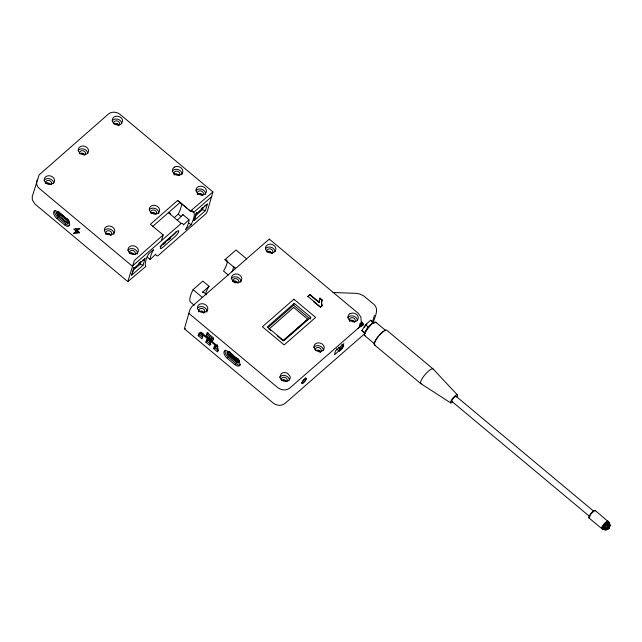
<?xml version="1.0" encoding="UTF-8"?>
<svg xmlns="http://www.w3.org/2000/svg" width="642" height="642" viewBox="0 0 642 642"><rect width="100%" height="100%" fill="white"/><g stroke="black" fill="none" stroke-linecap="round" stroke-linejoin="round"><path stroke-width="0.96" d="M318.922 302.526L319.058 302.053L309.901 294.405L309.757 294.871L318.922 302.526L319.981 298.097L322.188 299.942L322.043 300.408L319.836 298.57L319.981 298.097M319.058 302.053L319.09 301.034L318.946 301.499M361.149 320.848L360.884 317.1L358.348 313.408L269.287 239.097L191.91 306.515L190 309.396L184.374 328.84L273.251 403.08C276.566 405.848 281.934 406.25 285.225 403.232L365.033 333.399M321.762 301.082L321.658 304.027L322.228 305.391L320.35 307.374L322.228 305.391M363.163 324.619L359.52 327.043L361.261 321.562L362.874 323.432L363.075 325.189L359.52 327.043L289.839 388.017A8.699 7.19 16.6 0 1 277.713 387.591L188.828 313.344M604.098 523.944C611.657 527.804 608.078 531.785 601.763 528.631L602.108 526.849L604.098 523.944L606.578 521.625L608.094 521.232C612.123 527.66 608.536 531.199 603.311 524.939M608.969 523.158L608.977 522.211L607.773 521.103M269.415 239.915L269.471 239.177M131.698 275.161L134.074 267.401L133.656 268.581L145.004 258.654L143.038 265.234L131.698 275.161L133.239 270.218L140.044 264.263L140.887 261.446L138.841 263.228M161.479 240.59L163.164 234.948L150.397 224.283L177.593 200.489L186.862 207.96M194.093 220.567L196.476 212.807L194.093 220.567L205.44 210.64L207.398 204.06L204.108 206.291M195.633 215.624L202.439 209.669L203 207.791M203.008 333.11L201.588 335.044L202.88 336.119L202.037 338.936L198.169 335.71L199.012 332.885L200.304 333.968L201.436 332.973M198.169 335.71L199.301 334.715L199.863 332.837M200.304 333.968L200.858 332.083L208.602 338.551L210.014 336.617L207.438 334.466L207.992 332.58M208.602 338.551L208.883 337.612L206.299 335.453L207.141 332.636L213.593 338.021L212.751 340.838L210.167 338.687L211.306 337.692L213.24 339.313M210.464 340.517L210.745 339.57L209.332 341.504L210.616 342.587L209.782 345.404L205.905 342.17L206.748 339.353L208.04 340.429L209.452 338.495L206.588 336.103M205.905 342.17L207.045 341.183L207.607 339.297M208.04 340.429L209.452 338.495M210.167 338.687L209.886 339.626L217.63 346.094L217.068 347.972L218.36 349.047L217.518 351.864L213.65 348.638L214.484 345.813L215.776 346.897L217.197 344.963L215.776 346.897M211.025 338.631L211.306 337.692M213.65 348.638L214.781 347.643L215.343 345.765M234.242 282.801L234.763 281.06L235.702 281.212M235.181 282.945L235.654 281.196M268.195 327.508L293.635 305.255L294.188 303.369L310.776 317.228L310.214 319.106M293.731 307.51L307.735 319.21L283.074 340.79M309.901 294.405L307.622 296.74L309.757 294.871M307.735 319.21L283.098 340.693M336.528 348.718L339.345 351.07L340.124 348.437L343.301 345.653L341.897 344.481M342.643 347.563L343.823 343.614L335.541 350.861L334.362 354.809L341.889 348.221M343.301 345.653L342.523 348.285L339.345 351.07M372.2 322.733L374.422 315.27M373.331 322.324C374.856 316.971 379.51 308.786 373.692 304.172L363.597 295.834L359.937 294.036L355.893 293.322L332.997 292.511M59.144 211.98L59.008 212.446L69.071 220.848M59.136 212.502A2.608 1.308 48.8 0 0 57.258 212.863A2.608 1.308 48.8 0 0 58.815 215.696L58.783 215.792A2.785 1.388 48.8 0 1 57.13 212.775A2.785 1.388 48.8 0 1 59.128 212.39M59.682 212.783L67.137 219.123A2.608 1.308 48.8 0 1 67.619 219.588M68.132 220.094A2.785 1.388 48.8 0 1 68.59 222.589A2.785 1.388 48.8 0 1 66.262 222.044L58.815 215.696M229.25 355.355L229.282 355.259A2.608 1.308 48.8 0 1 227.766 352.233A2.608 1.308 48.8 0 1 230.125 352.434L230.149 352.346A2.785 1.388 48.8 0 0 227.637 352.129A2.785 1.388 48.8 0 0 229.25 355.355L236.738 361.607A2.785 1.388 48.8 0 0 239.057 362.152M236.738 361.607L229.282 355.259M237.628 358.597L237.604 358.685A2.608 1.308 48.8 0 1 238.519 359.68M608.801 528.013L606.072 529.746L604.427 529.819L602.774 528.968L605.133 524.819L608.664 522.082L609.611 524.602L608.985 528.053L605.735 528.527L602.108 526.849M608.568 528.318C613.11 520.421 604.884 524.145 604.066 529.385L606.826 529.433L609.049 527.868L609.234 526.536L608.768 527.218M322.188 299.942L321.409 302.984L322.091 305.857M174.496 217.445L178.267 214.147L179.254 212.077A34.812 9.06 -50.1 0 0 181.485 203.169M177.288 220.294L182.858 214.556L188.989 219.676L188.997 220.238A29.291 7.624 -50.1 0 1 186.156 228.584L185.65 229.515L191.035 224.812L192.022 222.742A34.812 9.06 -50.1 0 0 193.988 212.743L191.982 210.664M205.488 294.221A20.889 5.433 -50.1 0 1 208.193 287.728L209.043 286.276L202.848 281.1L193.073 289.654L192.086 291.717A34.812 9.06 -50.1 0 0 190.12 301.716L194.157 305.271M361.952 322.196L359.52 327.043L363.099 324.033M202.399 292.543L209.043 286.276M365.25 333.688L361.855 330.638L365.499 324.748L370.603 320.278L374.158 323.383M373.187 322.436L368.075 326.898L364.431 332.797L361.855 330.638M362.497 322.822L359.52 327.043L362.874 323.432M608.544 528.382C614.161 516.962 598.801 535.524 608.929 527.901L607.075 529.064L607.653 528.527M608.271 528.607C610.044 527.523 603.231 528.334 602.629 525.926M147.074 256.96L150.14 259.52L155.693 254.2A20.68 5.377 -50.1 0 0 157.852 255.821L205.954 213.698L207.31 211.403L212.935 191.958L120.126 114.436C116.812 111.668 111.443 111.259 108.153 114.284L39.114 174.897L32.228 196.661L32.373 200.023L35.029 204.1L127.838 281.621L145.269 266.928M188.989 219.676L183.403 225.013A20.68 5.377 -50.1 0 0 181.245 223.392L132.292 266.125L39.467 188.588A8.699 7.19 16.6 0 1 37.709 179.311M66.977 219.091A3.049 1.525 48.8 0 1 68.742 222.622A3.049 1.525 48.8 0 1 65.998 222.381L58.51 216.129L59.65 215.142A3.049 1.525 48.8 0 1 57.941 212.687M56.961 218.537A5.658 2.825 48.8 0 1 53.679 211.98A5.658 2.825 48.8 0 1 58.783 212.422L66.262 218.673A5.658 2.825 48.8 0 1 69.545 225.23A5.658 2.825 48.8 0 1 64.441 224.78L56.961 218.537L58.093 217.542A5.658 2.825 48.8 0 1 55.188 210.319M64.441 224.78L65.572 223.793A5.658 2.825 48.8 0 0 69.657 225.294M79.608 228.528L76.318 231.289L73.758 229.154L79.881 228.367L77.064 230.671L79.616 232.805L73.493 233.592L77.449 230.293L75.531 228.696M152.467 226.642L180.233 202.342M163.164 234.948L134.355 260.467L127.838 281.621M177.593 200.489L190.361 211.154L212.935 191.958M211.708 196.645L193.748 212.358L192.247 211.098M201.243 208.634L202.599 207.446M196.059 213.987L207.398 204.06M163.389 244.514L165.596 242.588M168.525 240.02L170.732 238.094M235.566 268.557L224.949 259.689L236.007 250.011L246.624 258.878M206.299 335.453L207.438 334.466M208.883 337.612L210.014 336.617M217.068 347.972L218.2 346.977M238.744 360.684A3.049 1.525 48.8 0 1 238.696 362.89A3.049 1.525 48.8 0 1 236.312 362.16L228.833 355.909L229.964 354.922A3.049 1.525 48.8 0 1 228.199 351.391M227.276 358.316A5.658 2.825 48.8 0 1 223.994 351.76A5.658 2.825 48.8 0 1 229.098 352.201L236.577 358.453A5.658 2.825 48.8 0 1 239.859 365.009A5.658 2.825 48.8 0 1 234.755 364.56L227.276 358.316L228.408 357.321A5.658 2.825 48.8 0 1 225.502 350.091M294.188 303.369L267.257 326.938L283.844 340.79L310.776 317.228M269.07 329.089L293.755 307.414M236.312 362.16L237.444 361.165A3.049 1.525 48.8 0 0 239.185 362.016M234.755 364.56L235.887 363.573A5.658 2.825 48.8 0 0 240.614 364.688M73.493 233.592L76.318 231.289M608.608 528.246L609.122 527.86M142.532 260.331L145.004 258.654M185.353 328.503L184.374 328.84M233.11 281.373L234.763 281.06M588.866 517.861L601.763 528.631L602.597 528.631M190.361 211.154L193.483 211.924M224.949 259.689L224.997 259.673A20.889 5.433 -50.1 0 1 226.281 259.833M74.624 232.605L78.998 232.043M606.538 529.481L603.191 529.457L602.084 528.759M202.439 209.669L205.44 210.64M140.044 264.263L143.038 265.234M601.658 528.254L605.43 529.489L609.057 527.901L605.51 529.072L601.771 527.644M450.652 402.879L420.759 383.579L374.326 344.802M236.505 281.517L237.251 282.007M375.795 322.22L385.377 330.221M373.355 322.782L370.603 320.278M595.198 510.462L608.199 521.617M456.157 396.363L594.163 511.634M365.499 324.748L368.075 326.898M451.888 401.419L589.894 516.69M364.568 335.517L374.888 344.136M307.759 296.275L320.494 306.908M313.609 301.748L319.604 306.756M188.371 209.22L190.618 211.098M293.635 305.255L309.468 318.472M338.719 347.258L340.124 348.437M178.267 214.147L181.269 216.651M188.78 222.926L191.035 224.812M235.606 268.356L233.367 266.486A20.889 5.433 -50.1 0 1 232.035 271.831M181.1 223.416L168.477 212.727A20.68 5.377 -50.1 0 1 170.636 214.348M228.335 275.033L223.512 271.012L224.371 269.56A20.889 5.433 -50.1 0 0 226.714 260.171M269.094 328.993L270.539 330.317M277.208 335.766L282.336 340.172M202.864 291.677L206.588 294.79M193.073 289.654L202.182 297.262M229.483 352.009L233.07 355.01M236.665 358.011L238.824 359.809M230.39 354.36L237.869 360.611M228.432 353.702L238.351 361.984M59.915 214.797L67.402 221.049M201.869 334.105L208.321 339.49M209.613 340.565L216.057 345.95M228.408 357.321L235.887 363.573M199.301 334.715L202.527 337.411M207.045 341.183L210.913 344.409M214.781 347.643L218.649 350.877M58.093 217.542L65.572 223.793M604.949 523.021L607.677 525.91L608.793 528.318M605.791 522.227L608.255 525.373L608.664 528.43L608.793 524.955L606.578 521.625M607.252 521.24C611.633 521.296 606.586 535.227 609.82 525.365L609.081 522.572M457.385 394.902L433.109 368.957L386.677 330.173A9.574 2.488 -50.1 0 0 377.929 336.705A9.574 2.488 -50.1 0 0 375 345.003M145.838 266.438L145.598 266.045A34.812 9.06 -50.1 0 1 147.564 256.046L148.551 253.983L153.47 249.682L152.973 250.613A29.291 7.624 -50.1 0 0 150.124 258.959L150.14 259.52M267.008 251.953L266.855 251.287A3.049 2.52 16.6 0 1 269.664 248.831L270.451 248.944A3.049 2.52 16.6 0 1 272.112 253.277M232.926 281.525L232.821 281.068A3.049 2.52 16.6 0 1 235.63 278.612L236.417 278.724A3.049 2.52 16.6 0 1 238.078 283.058M198.94 311.514L198.787 310.84A3.049 2.52 16.6 0 1 201.596 308.385L202.374 308.505A3.049 2.52 16.6 0 1 204.044 312.831M182.858 214.556L182.874 215.118M116.467 123.433A3.483 2.873 16.6 0 1 118.65 124.869M81.534 153.077A3.483 2.873 16.6 0 1 84.616 154.642M46.617 182.922A3.483 2.873 16.6 0 1 48.391 182.986M49.241 183.307A3.483 2.873 16.6 0 1 49.988 183.797M129.612 253.181A3.483 2.873 16.6 0 1 132.196 252.98M133.038 253.301A3.483 2.873 16.6 0 1 133.785 253.791M200.264 193.419A3.483 2.873 16.6 0 1 201.115 193.748M201.861 194.237A3.483 2.873 16.6 0 1 202.447 194.855M160.067 246.528A4.438 1.156 -50.1 0 0 160.789 245.958L173.268 235.036A4.438 1.156 -50.1 0 0 176.133 231.65M106.781 234.113A3.483 2.873 16.6 0 1 110.954 234.723A5.224 4.309 16.6 0 0 114.725 230.59L114.557 229.732A5.224 4.309 16.6 0 0 110.761 226.265A5.224 4.309 16.6 0 0 105.713 227.18L105.119 227.822A5.224 4.309 16.6 0 0 104.598 231.096L104.951 231.931A5.224 4.309 16.6 0 0 110.905 234.755M174.191 175.001A3.483 2.873 16.6 0 1 178.291 174.688M68.325 222.108A3.049 1.525 48.8 0 1 67.731 221.819M58.51 216.129A3.049 1.525 48.8 0 1 56.745 212.606A3.049 1.525 48.8 0 1 59.497 212.839M151.697 212.486A3.483 2.873 16.6 0 1 153.47 212.542M154.321 212.871A3.483 2.873 16.6 0 1 155.067 213.361M267.112 251.616A3.483 2.873 16.6 0 1 267.915 251.351M268.797 251.287A3.483 2.873 16.6 0 1 270.539 251.736M271.879 252.852A3.483 2.873 16.6 0 1 272.272 253.574M201.62 310.969A3.483 2.873 16.6 0 1 202.471 311.29M203.217 311.787A3.483 2.873 16.6 0 1 203.803 312.405M349.553 320.478A3.483 2.873 16.6 0 1 354.32 321.714M318.103 350.05A3.483 2.873 16.6 0 1 320.286 351.487M283.17 379.703A3.483 2.873 16.6 0 1 286.252 381.268M360.034 323.375A8.699 7.19 16.6 0 1 357.907 328.455M365.884 325.261A5.658 1.469 -50.1 0 1 366.863 324.178A5.224 1.356 -50.1 0 0 365.988 325.221M305.52 377.753A3.306 0.859 -50.1 0 1 305.391 378.796M301.788 382.801A3.306 0.859 -50.1 0 1 301.467 382.881M238.351 360.034A3.049 1.525 48.8 0 0 237.291 358.87L229.812 352.618A3.049 1.525 48.8 0 0 227.059 352.386A3.049 1.525 48.8 0 0 228.833 355.909M238.15 359.095A2.785 1.388 48.8 0 1 238.599 359.656M238.96 360.258A2.785 1.388 48.8 0 1 239.193 360.844M238.848 360.242A2.608 1.308 48.8 0 1 238.808 362.128A2.608 1.308 48.8 0 1 236.762 361.502M267.353 251.945A3.049 2.52 16.6 0 1 268.821 251.648L269.608 251.768A3.049 2.52 16.6 0 1 271.518 253.02M198.691 311.884A3.049 2.52 16.6 0 1 200.753 311.209L201.54 311.322A3.049 2.52 16.6 0 1 203.795 313.208M349.794 320.799A3.049 2.52 16.6 0 1 353.959 321.883M315.76 350.58A3.049 2.52 16.6 0 1 320.27 352.289M281.726 380.361A3.049 2.52 16.6 0 1 285.891 381.436A5.224 4.309 16.6 0 0 290.048 376.308L287.656 373.435A5.224 4.309 16.6 0 0 281.204 373.756L279.928 376.806A5.224 4.309 16.6 0 0 285.899 381.372M281.381 380.369A3.049 2.52 16.6 0 1 284.823 377.36A3.049 2.52 16.6 0 1 286.484 381.693M315.262 349.922A3.049 2.52 16.6 0 1 319.596 347.868A3.049 2.52 16.6 0 1 319.933 352.298M349.802 321.441A3.049 2.52 16.6 0 1 350.42 318.095A3.049 2.52 16.6 0 1 354.472 318.689A3.049 2.52 16.6 0 1 354.561 322.14M347.844 317.662A5.224 4.309 16.6 0 1 353.477 316.105A5.224 4.309 16.6 0 1 357.442 320.43M313.81 347.442A5.224 4.309 16.6 0 1 319.443 345.877A5.224 4.309 16.6 0 1 323.407 350.211M279.768 377.215A5.224 4.309 16.6 0 1 285.409 375.658A5.224 4.309 16.6 0 1 289.373 379.984M265.395 248.807A5.224 4.309 16.6 0 1 271.518 247.403L272.441 247.844A5.224 4.309 16.6 0 1 275.001 251.576M197.327 308.361A5.224 4.309 16.6 0 1 203.45 306.964L204.373 307.398A5.224 4.309 16.6 0 1 206.893 311.98M233.319 281.718A3.049 2.52 16.6 0 1 237.484 282.801M231.361 278.58A5.224 4.309 16.6 0 1 237.484 277.183A5.224 4.309 16.6 0 1 240.927 282.207M67.161 219.034A2.785 1.388 48.8 0 1 67.683 219.532M68.044 220.118A2.608 1.308 48.8 0 1 68.469 222.461A2.608 1.308 48.8 0 1 66.295 221.939M114.124 123.962A3.049 2.52 16.6 0 1 118.634 125.671M80.09 153.735A3.049 2.52 16.6 0 1 81.558 153.446L82.345 153.558A3.049 2.52 16.6 0 1 84.254 154.818M46.047 183.516A3.049 2.52 16.6 0 1 50.22 184.599M174.303 174.223A3.049 2.52 16.6 0 1 178.468 175.306M105.641 234.169A3.049 2.52 16.6 0 1 110.745 235.494M197.327 194.341A3.049 2.52 16.6 0 1 202.439 195.658M129.836 253.494A3.049 2.52 16.6 0 1 134.001 254.577M118.882 125.294A3.049 2.52 16.6 0 1 118.297 125.68M113.626 123.304A3.049 2.52 16.6 0 1 117.221 120.961A3.049 2.52 16.6 0 1 119.324 124.781M79.744 153.751A3.049 2.52 16.6 0 1 83.187 150.742A3.049 2.52 16.6 0 1 84.848 155.075M45.71 183.532A3.049 2.52 16.6 0 1 48.76 180.442A3.049 2.52 16.6 0 1 51.248 184.342M105.89 233.792A3.049 2.52 16.6 0 1 109.333 230.783A3.049 2.52 16.6 0 1 110.994 235.116M173.966 174.239A3.049 2.52 16.6 0 1 177.401 171.229A3.049 2.52 16.6 0 1 179.07 175.563M197.584 193.964A3.049 2.52 16.6 0 1 199.221 190.963A3.049 2.52 16.6 0 1 203.065 192.415A3.049 2.52 16.6 0 1 202.094 195.674M129.499 253.51A3.049 2.52 16.6 0 1 132.541 250.42A3.049 2.52 16.6 0 1 135.037 254.32M195.97 190.81A5.224 4.309 16.6 0 1 202.094 189.414A5.224 4.309 16.6 0 1 205.536 194.438M127.886 250.356A5.224 4.309 16.6 0 1 134.009 248.96A5.224 4.309 16.6 0 1 137.452 253.983M172.353 171.085A5.224 4.309 16.6 0 1 178.476 169.689A5.224 4.309 16.6 0 1 181.919 174.712M104.277 230.647A5.224 4.309 16.6 0 1 110.4 229.242A5.224 4.309 16.6 0 1 113.851 234.266M112.165 120.824A5.224 4.309 16.6 0 1 117.807 119.26A5.224 4.309 16.6 0 1 121.771 123.593M78.131 150.597A5.224 4.309 16.6 0 1 83.773 149.04A5.224 4.309 16.6 0 1 87.737 153.366M44.097 180.378A5.224 4.309 16.6 0 1 49.739 178.821A5.224 4.309 16.6 0 1 53.703 183.147M151.135 213.072A3.049 2.52 16.6 0 1 155.3 214.155M150.79 213.088A3.049 2.52 16.6 0 1 153.839 209.998A3.049 2.52 16.6 0 1 156.335 213.89M149.177 209.934A5.224 4.309 16.6 0 1 155.3 208.538A5.224 4.309 16.6 0 1 158.743 213.553M374.832 342.451A8.699 2.263 -50.1 0 1 378.395 336.48M379.374 335.325A8.699 2.263 -50.1 0 1 383.322 331.665M384.55 330.935A8.699 2.263 -50.1 0 1 385.505 330.654M365.186 335.702A8.699 2.263 -50.1 0 1 368.564 327.284A8.699 2.263 -50.1 0 1 376.027 322.862M421.433 383.788A9.574 2.488 -50.1 0 1 425.148 374.519A9.574 2.488 -50.1 0 1 433.358 369.656M452.329 402.39A5.224 1.356 -50.1 0 1 450.949 401.041A5.224 1.356 -50.1 0 1 455.716 395.4A5.224 1.356 -50.1 0 1 457.088 396.748M452.12 401.491A3.306 0.859 -50.1 0 1 453.685 397.96A3.306 0.859 -50.1 0 1 456.173 397.005M589.878 516.048A3.306 0.859 -50.1 0 1 590.431 514.9M590.881 514.234A3.306 0.859 -50.1 0 1 591.988 512.926M592.558 512.372A3.306 0.859 -50.1 0 1 593.569 511.674M589.701 517.853A4.871 1.268 -50.1 0 1 590.792 513.664A4.871 1.268 -50.1 0 1 595.303 510.839M364.431 327.348A5.224 1.356 -50.1 0 1 365.146 326.288M366.133 331.304A5.224 1.356 -50.1 0 1 370.378 325.51M122.614 120.768L121.338 123.826A5.224 4.309 16.6 0 1 114.886 124.147L114.067 123.569A5.224 4.309 16.6 0 1 112.486 121.274L112.326 120.415A5.224 4.309 16.6 0 1 117.141 116.202A5.224 4.309 16.6 0 1 122.614 120.768M196.163 189.55L196.123 190.401A5.224 4.309 16.6 0 0 199.606 194.574A5.224 4.309 16.6 0 0 205.135 193.812L205.729 193.17A5.224 4.309 16.6 0 0 205.889 189.069L205.36 188.291A5.224 4.309 16.6 0 0 198.137 186.83L197.399 187.352A5.224 4.309 16.6 0 0 196.163 189.55M265.587 247.539L265.555 248.39A5.224 4.309 16.6 0 0 269.038 252.563A5.224 4.309 16.6 0 0 274.567 251.808L275.161 251.158A5.224 4.309 16.6 0 0 275.322 247.058L274.792 246.287A5.224 4.309 16.6 0 0 267.57 244.827L266.831 245.34A5.224 4.309 16.6 0 0 265.587 247.539M606.826 528.976L606.971 529.489L609.025 527.852L608.199 528.791L609.298 527.323L608.544 528.462L609.731 526.031L608.287 526.857L606.826 528.976M176.502 231.754L164.023 242.668A4.438 1.156 -50.1 0 0 160.42 247.595A4.438 1.156 -50.1 0 0 162.595 247.467L175.073 236.545A4.438 1.156 -50.1 0 0 178.685 231.618A4.438 1.156 -50.1 0 0 176.502 231.754M293.884 299.228L262.409 326.77L284.157 344.931L315.631 317.397L293.884 299.228M53.27 183.379L49.731 184.535A5.224 4.309 16.6 0 1 44.258 179.969A5.224 4.309 16.6 0 1 49.065 175.756L50.076 175.876A5.224 4.309 16.6 0 1 52.804 177.168L53.495 177.858A5.224 4.309 16.6 0 1 53.27 183.379M174.52 167.105L173.781 167.626A5.224 4.309 16.6 0 0 172.826 171.96A5.224 4.309 16.6 0 0 176.967 175.13L177.978 175.25A5.224 4.309 16.6 0 0 182.761 171.887A5.224 4.309 16.6 0 0 179.319 166.872L178.332 166.583A5.224 4.309 16.6 0 0 174.52 167.105M137.051 253.357L136.313 253.879A5.224 4.309 16.6 0 1 128.56 251.64A5.224 4.309 16.6 0 1 131.859 245.79L132.854 245.734A5.224 4.309 16.6 0 1 137.813 248.614A5.224 4.309 16.6 0 1 137.051 253.357M206.499 311.362L205.761 311.884A5.224 4.309 16.6 0 1 198.001 309.645A5.224 4.309 16.6 0 1 201.299 303.786L202.294 303.738A5.224 4.309 16.6 0 1 207.254 306.611A5.224 4.309 16.6 0 1 206.499 311.362M350.01 313.681L349.272 314.203A5.224 4.309 16.6 0 0 349.047 319.724L352.458 321.706A5.224 4.309 16.6 0 0 358.292 318.039A5.224 4.309 16.6 0 0 352.811 313.039L350.01 313.681M303.586 382.447A2.961 0.77 -50.1 0 0 305.969 378.587A2.961 0.77 -50.1 0 0 302.631 381.508A2.961 0.77 -50.1 0 0 303.586 382.447M303.417 382.728A3.306 0.859 -50.1 0 0 306.226 378.355A3.306 0.859 -50.1 0 0 302.543 381.46A3.306 0.859 -50.1 0 0 303.417 382.728M315.23 349.738A5.224 4.309 16.6 0 0 323.985 349.055A5.224 4.309 16.6 0 0 318.111 342.836A5.224 4.309 16.6 0 0 315.23 349.738M232.781 280.883A5.224 4.309 16.6 0 0 241.536 280.201A5.224 4.309 16.6 0 0 235.662 273.974A5.224 4.309 16.6 0 0 232.781 280.883M79.552 152.9A5.224 4.309 16.6 0 0 88.307 152.218A5.224 4.309 16.6 0 0 82.433 145.991A5.224 4.309 16.6 0 0 79.552 152.9M150.597 212.237A5.224 4.309 16.6 0 0 159.352 211.547A5.224 4.309 16.6 0 0 153.478 205.328A5.224 4.309 16.6 0 0 150.597 212.237"/></g></svg>
